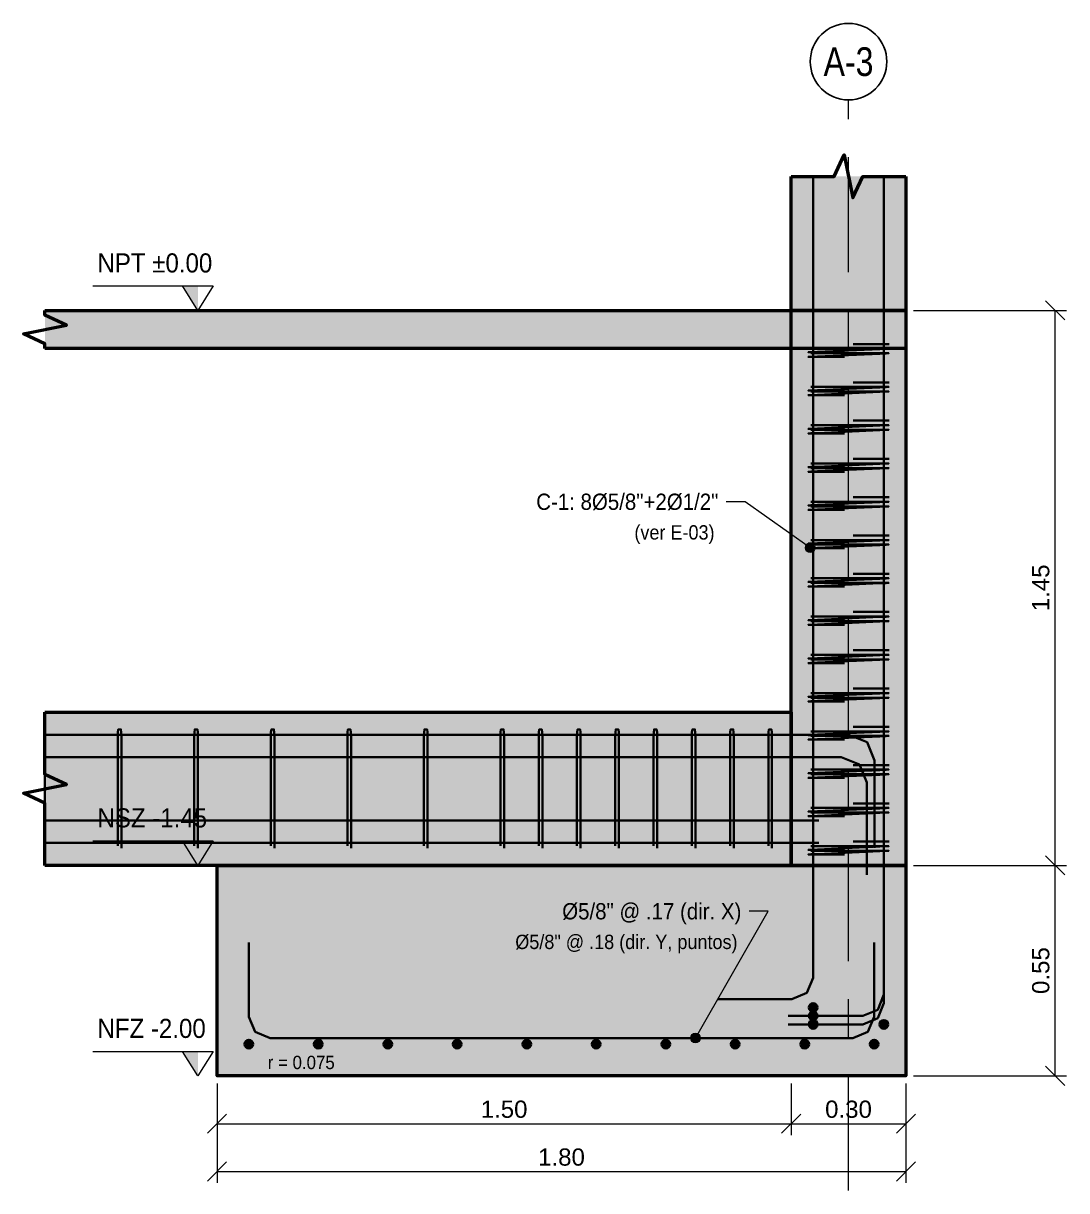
# Model space of a CAD drawing. Header units: metres. Extents: x -2 to 410, y -3 to 21.
# Drawn here: x 123.494 to 126.22, y 17.7 to 20.75 of the extents above; entities that cross this region are included whole.
import ezdxf
from ezdxf.enums import TextEntityAlignment as Align

# ---------------------------------------------------------------- set-up
doc = ezdxf.new("R2010")
doc.units = ezdxf.units.M
doc.linetypes.add('EJE25', pattern=[0.4375, 0.3, -0.05, 0.0375, -0.05])
for name, color, linetype, lineweight in [('E-ACERO', 1, 'Continuous', 35), ('E-ACERO-TXT', 7, 'Continuous', 18), ('E-CORTE', 7, 'Continuous', 50), ('E-CORTE-ACH', 254, 'Continuous', 0), ('E-COTA', 7, 'Continuous', 13), ('E-EJES', 1, 'Continuous', 18), ('E-EJES-ID', 7, 'Continuous', 25), ('E-NIVEL', 7, 'Continuous', 18)]:
    doc.layers.add(name, color=color, linetype=linetype, lineweight=lineweight)
doc.styles.add('ARIAL', font='arial.ttf')
doc.dimstyles.new('COTA25', dxfattribs={"dimtxt": 0.045, "dimasz": 0.03, "dimexe": 0.03, "dimexo": 0.02, "dimgap": 0.015, "dimtad": 1, "dimzin": 0, "dimdsep": 46, "dimtxsty": 'ARIAL', "dimtsz": 0.025, "dimcen": 2.5, "dimclrd": 7, "dimclre": 7, "dimclrt": 7, "dimazin": 3, "dimtfac": 1, "dimtmove": 2, "dimatfit": 3, "dimlwd": 13, "dimlwe": 13})

msp = doc.modelspace()

# ---------------------------------------------------------------- hatches: boundary and pattern name
at = {"layer": 'E-ACERO'}
h = msp.add_hatch(color=256, dxfattribs=at)
edge = h.paths.add_edge_path()
edge.add_arc((125.5575, 18.1785), 0.0113, 0, 360)
h = msp.add_hatch(color=256, dxfattribs=at)
edge = h.paths.add_edge_path()
edge.add_arc((125.5575, 18.1565), 0.0113, 0, 360)
h = msp.add_hatch(color=256, dxfattribs=at)
edge = h.paths.add_edge_path()
edge.add_arc((125.5575, 18.1345), 0.0113, 0, 360)
h = msp.add_hatch(color=256, dxfattribs=at)
edge = h.paths.add_edge_path()
edge.add_arc((125.7425, 18.1345), 0.0113, 0, 360)
h = msp.add_hatch(color=256, dxfattribs=at)
edge = h.paths.add_edge_path()
edge.add_arc((124.0829, 18.0829), 0.0113, 0, 360)
h = msp.add_hatch(color=256, dxfattribs=at)
edge = h.paths.add_edge_path()
edge.add_arc((124.2645, 18.0829), 0.0113, 0, 360)
h = msp.add_hatch(color=256, dxfattribs=at)
edge = h.paths.add_edge_path()
edge.add_arc((124.4461, 18.0829), 0.0113, 0, 360)
h = msp.add_hatch(color=256, dxfattribs=at)
edge = h.paths.add_edge_path()
edge.add_arc((124.6276, 18.0829), 0.0113, 0, 360)
h = msp.add_hatch(color=256, dxfattribs=at)
edge = h.paths.add_edge_path()
edge.add_arc((124.8092, 18.0829), 0.0113, 0, 360)
h = msp.add_hatch(color=256, dxfattribs=at)
edge = h.paths.add_edge_path()
edge.add_arc((124.9908, 18.0829), 0.0113, 0, 360)
h = msp.add_hatch(color=256, dxfattribs=at)
edge = h.paths.add_edge_path()
edge.add_arc((125.1724, 18.0829), 0.0113, 0, 360)
h = msp.add_hatch(color=256, dxfattribs=at)
edge = h.paths.add_edge_path()
edge.add_arc((125.3539, 18.0829), 0.0113, 0, 360)
h = msp.add_hatch(color=256, dxfattribs=at)
edge = h.paths.add_edge_path()
edge.add_arc((125.5355, 18.0829), 0.0113, 0, 360)
h = msp.add_hatch(color=256, dxfattribs=at)
edge = h.paths.add_edge_path()
edge.add_arc((125.7171, 18.0829), 0.0113, 0, 360)
at = {"layer": 'E-ACERO-TXT'}
h = msp.add_hatch(color=256, dxfattribs=at)
edge = h.paths.add_edge_path()
edge.add_arc((125.55, 19.38), 0.0125, 0, 360)
h = msp.add_hatch(color=256, dxfattribs=at)
edge = h.paths.add_edge_path()
edge.add_arc((125.25, 18.0988), 0.0125, 0, 360)
at = {"layer": 'E-CORTE-ACH'}
for points in [[(125.5, 20.35), (125.8, 20.35), (125.8, 20), (125.65, 20), (125.5, 20)], [(125.8, 19.9378), (125.8, 19.9), (123.775, 19.9), (123.55, 19.9), (123.55, 20), (123.775, 20), (125.8, 20)], [(125.5, 19.275), (125.5, 20), (125.5809, 20), (125.775, 20), (125.7875, 20), (125.8, 20), (125.8, 19.275), (125.8, 18.55), (125.7875, 18.55), (125.775, 18.55), (125.5809, 18.55), (125.5, 18.55)], [(123.55, 18.55), (123.55, 18.95), (123.85, 18.95), (125.5, 18.95), (125.5, 18.75), (125.5, 18.55), (123.85, 18.55)], [(124, 18.275), (124, 18.55), (124.9, 18.55), (125.8, 18.55), (125.8, 18.275), (125.8, 18), (124.9, 18), (124, 18)]]:
    msp.add_hatch(color=256, dxfattribs=at).paths.add_polyline_path(points)
at = {"layer": 'E-NIVEL'}
for points in [[(123.95, 20), (123.91, 20.064), (123.95, 20.064)], [(123.95, 18.55), (123.91, 18.614), (123.95, 18.614)], [(123.95, 18), (123.91, 18.064), (123.95, 18.064)]]:
    msp.add_hatch(color=7, dxfattribs=at).paths.add_polyline_path(points)

# ---------------------------------------------------------------- linework, layer by layer
at = {"layer": 'E-ACERO'}
for points in [[(125.3075, 18.2005), (125.5019, 18.2005), (125.5412, 18.2168), (125.5575, 18.2561), (125.5575, 20.35)], [(125.4925, 18.1345), (125.687, 18.1345), (125.7263, 18.1508), (125.7425, 18.1901), (125.7425, 20.35)], [(125.4925, 18.1565), (125.687, 18.1565), (125.7263, 18.1728), (125.7425, 18.2121), (125.7425, 20.35)], [(125.4925, 18.1345), (125.687, 18.1345), (125.7263, 18.1508), (125.7425, 18.1901), (125.7425, 20.35)], [(125.6104, 19.9), (125.7314, 19.9), (125.7483, 19.9), (125.7552, 19.9), (125.7483, 19.8997), (125.7314, 19.8989), (125.5686, 19.8916), (125.5517, 19.8908), (125.5448, 19.8905), (125.5595, 19.8905), (125.5854, 19.8905), (125.6393, 19.8905)], [(125.6104, 19.888), (125.7314, 19.888), (125.7483, 19.888), (125.7552, 19.888), (125.7483, 19.8877), (125.7314, 19.8869), (125.5686, 19.8796), (125.5517, 19.8788), (125.5448, 19.8785), (125.5595, 19.8785), (125.5854, 19.8785), (125.6393, 19.8785)], [(125.5565, 19.9), (125.5513, 19.9)], [(125.5565, 19.888), (125.5513, 19.888)], [(125.5733, 19.9), (125.5565, 19.9)], [(125.5733, 19.888), (125.5565, 19.888)], [(125.6104, 19.9), (125.5733, 19.9)], [(125.6104, 19.888), (125.5733, 19.888)], [(125.6768, 19.912), (125.6621, 19.912)], [(125.7028, 19.912), (125.6768, 19.912)], [(125.7566, 19.912), (125.7028, 19.912)], [(125.6104, 19.8), (125.7314, 19.8), (125.7483, 19.8), (125.7552, 19.8), (125.7483, 19.7997), (125.7314, 19.7989), (125.5686, 19.7916), (125.5517, 19.7908), (125.5448, 19.7905), (125.5595, 19.7905), (125.5854, 19.7905), (125.6393, 19.7905)], [(125.5565, 19.8), (125.5513, 19.8)], [(125.5733, 19.8), (125.5565, 19.8)], [(125.6104, 19.8), (125.5733, 19.8)], [(125.6768, 19.812), (125.6621, 19.812)], [(125.7028, 19.812), (125.6768, 19.812)], [(125.7566, 19.812), (125.7028, 19.812)], [(125.6104, 19.788), (125.7314, 19.788), (125.7483, 19.788), (125.7552, 19.788), (125.7483, 19.7877), (125.7314, 19.7869), (125.5686, 19.7796), (125.5517, 19.7788), (125.5448, 19.7785), (125.5595, 19.7785), (125.5854, 19.7785), (125.6393, 19.7785)], [(125.5565, 19.788), (125.5513, 19.788)], [(125.5733, 19.788), (125.5565, 19.788)], [(125.6104, 19.788), (125.5733, 19.788)], [(125.6768, 19.712), (125.6621, 19.712)], [(125.7028, 19.712), (125.6768, 19.712)], [(125.7566, 19.712), (125.7028, 19.712)], [(125.6104, 19.7), (125.7314, 19.7), (125.7483, 19.7), (125.7552, 19.7), (125.7483, 19.6997), (125.7314, 19.6989), (125.5686, 19.6916), (125.5517, 19.6908), (125.5448, 19.6905), (125.5595, 19.6905), (125.5854, 19.6905), (125.6393, 19.6905)], [(125.6104, 19.688), (125.7314, 19.688), (125.7483, 19.688), (125.7552, 19.688), (125.7483, 19.6877), (125.7314, 19.6869), (125.5686, 19.6796), (125.5517, 19.6788), (125.5448, 19.6785), (125.5595, 19.6785), (125.5854, 19.6785), (125.6393, 19.6785)], [(125.5565, 19.7), (125.5513, 19.7)], [(125.5565, 19.688), (125.5513, 19.688)], [(125.5733, 19.7), (125.5565, 19.7)], [(125.5733, 19.688), (125.5565, 19.688)], [(125.6104, 19.7), (125.5733, 19.7)], [(125.6104, 19.688), (125.5733, 19.688)], [(125.6768, 19.612), (125.6621, 19.612)], [(125.7028, 19.612), (125.6768, 19.612)], [(125.7566, 19.612), (125.7028, 19.612)], [(125.6104, 19.6), (125.7314, 19.6), (125.7483, 19.6), (125.7552, 19.6), (125.7483, 19.5997), (125.7314, 19.5989), (125.5686, 19.5916), (125.5517, 19.5908), (125.5448, 19.5905), (125.5595, 19.5905), (125.5854, 19.5905), (125.6393, 19.5905)], [(125.6104, 19.588), (125.7314, 19.588), (125.7483, 19.588), (125.7552, 19.588), (125.7483, 19.5877), (125.7314, 19.5869), (125.5686, 19.5796), (125.5517, 19.5788), (125.5448, 19.5785), (125.5595, 19.5785), (125.5854, 19.5785), (125.6393, 19.5785)], [(125.5565, 19.6), (125.5513, 19.6)], [(125.5565, 19.588), (125.5513, 19.588)], [(125.5733, 19.6), (125.5565, 19.6)], [(125.5733, 19.588), (125.5565, 19.588)], [(125.6104, 19.6), (125.5733, 19.6)], [(125.6104, 19.588), (125.5733, 19.588)], [(125.6104, 19.5), (125.7314, 19.5), (125.7483, 19.5), (125.7552, 19.5), (125.7483, 19.4997), (125.7314, 19.4989), (125.5686, 19.4916), (125.5517, 19.4908), (125.5448, 19.4905), (125.5595, 19.4905), (125.5854, 19.4905), (125.6393, 19.4905)], [(125.5565, 19.5), (125.5513, 19.5)], [(125.5733, 19.5), (125.5565, 19.5)], [(125.6104, 19.5), (125.5733, 19.5)], [(125.6768, 19.512), (125.6621, 19.512)], [(125.7028, 19.512), (125.6768, 19.512)], [(125.7566, 19.512), (125.7028, 19.512)], [(125.6104, 19.488), (125.7314, 19.488), (125.7483, 19.488), (125.7552, 19.488), (125.7483, 19.4877), (125.7314, 19.4869), (125.5686, 19.4796), (125.5517, 19.4788), (125.5448, 19.4785), (125.5595, 19.4785), (125.5854, 19.4785), (125.6393, 19.4785)], [(125.5565, 19.488), (125.5513, 19.488)], [(125.5733, 19.488), (125.5565, 19.488)], [(125.6104, 19.488), (125.5733, 19.488)], [(125.6104, 19.4), (125.7314, 19.4), (125.7483, 19.4), (125.7552, 19.4), (125.7483, 19.3997), (125.7314, 19.3989), (125.5686, 19.3916), (125.5517, 19.3908), (125.5448, 19.3905), (125.5595, 19.3905), (125.5854, 19.3905), (125.6393, 19.3905)], [(125.5565, 19.4), (125.5513, 19.4)], [(125.5733, 19.4), (125.5565, 19.4)], [(125.6104, 19.4), (125.5733, 19.4)], [(125.6768, 19.412), (125.6621, 19.412)], [(125.7028, 19.412), (125.6768, 19.412)], [(125.7566, 19.412), (125.7028, 19.412)], [(125.6104, 19.388), (125.7314, 19.388), (125.7483, 19.388), (125.7552, 19.388), (125.7483, 19.3877), (125.7314, 19.3869), (125.5686, 19.3796), (125.5517, 19.3788), (125.5448, 19.3785), (125.5595, 19.3785), (125.5854, 19.3785), (125.6393, 19.3785)], [(125.5565, 19.388), (125.5513, 19.388)], [(125.5733, 19.388), (125.5565, 19.388)], [(125.6104, 19.388), (125.5733, 19.388)], [(125.6768, 19.312), (125.6621, 19.312)], [(125.7028, 19.312), (125.6768, 19.312)], [(125.7566, 19.312), (125.7028, 19.312)], [(125.6104, 19.3), (125.7314, 19.3), (125.7483, 19.3), (125.7552, 19.3), (125.7483, 19.2997), (125.7314, 19.2989), (125.5686, 19.2916), (125.5517, 19.2908), (125.5448, 19.2905), (125.5595, 19.2905), (125.5854, 19.2905), (125.6393, 19.2905)], [(125.6104, 19.288), (125.7314, 19.288), (125.7483, 19.288), (125.7552, 19.288), (125.7483, 19.2877), (125.7314, 19.2869), (125.5686, 19.2796), (125.5517, 19.2788), (125.5448, 19.2785), (125.5595, 19.2785), (125.5854, 19.2785), (125.6393, 19.2785)], [(125.5565, 19.3), (125.5513, 19.3)], [(125.5565, 19.288), (125.5513, 19.288)], [(125.5733, 19.3), (125.5565, 19.3)], [(125.5733, 19.288), (125.5565, 19.288)], [(125.6104, 19.3), (125.5733, 19.3)], [(125.6104, 19.288), (125.5733, 19.288)], [(125.6104, 19.2), (125.7314, 19.2), (125.7483, 19.2), (125.7552, 19.2), (125.7483, 19.1997), (125.7314, 19.1989), (125.5686, 19.1916), (125.5517, 19.1908), (125.5448, 19.1905), (125.5595, 19.1905), (125.5854, 19.1905), (125.6393, 19.1905)], [(125.6104, 19.188), (125.7314, 19.188), (125.7483, 19.188), (125.7552, 19.188), (125.7483, 19.1877), (125.7314, 19.1869), (125.5686, 19.1796), (125.5517, 19.1788), (125.5448, 19.1785), (125.5595, 19.1785), (125.5854, 19.1785), (125.6393, 19.1785)], [(125.5565, 19.2), (125.5513, 19.2)], [(125.5565, 19.188), (125.5513, 19.188)], [(125.5733, 19.2), (125.5565, 19.2)], [(125.5733, 19.188), (125.5565, 19.188)], [(125.6104, 19.2), (125.5733, 19.2)], [(125.6104, 19.188), (125.5733, 19.188)], [(125.6768, 19.212), (125.6621, 19.212)], [(125.7028, 19.212), (125.6768, 19.212)], [(125.7566, 19.212), (125.7028, 19.212)], [(125.6104, 19.1), (125.7314, 19.1), (125.7483, 19.1), (125.7552, 19.1), (125.7483, 19.0997), (125.7314, 19.0989), (125.5686, 19.0916), (125.5517, 19.0908), (125.5448, 19.0905), (125.5595, 19.0905), (125.5854, 19.0905), (125.6393, 19.0905)], [(125.5565, 19.1), (125.5513, 19.1)], [(125.5733, 19.1), (125.5565, 19.1)], [(125.6104, 19.1), (125.5733, 19.1)], [(125.6768, 19.112), (125.6621, 19.112)], [(125.7028, 19.112), (125.6768, 19.112)], [(125.7566, 19.112), (125.7028, 19.112)], [(125.6104, 19.088), (125.7314, 19.088), (125.7483, 19.088), (125.7552, 19.088), (125.7483, 19.0877), (125.7314, 19.0869), (125.5686, 19.0796), (125.5517, 19.0788), (125.5448, 19.0785), (125.5595, 19.0785), (125.5854, 19.0785), (125.6393, 19.0785)], [(125.5565, 19.088), (125.5513, 19.088)], [(125.5733, 19.088), (125.5565, 19.088)], [(125.6104, 19.088), (125.5733, 19.088)], [(125.6768, 19.012), (125.6621, 19.012)], [(125.7028, 19.012), (125.6768, 19.012)], [(125.7566, 19.012), (125.7028, 19.012)], [(125.6104, 19), (125.7314, 19), (125.7483, 19), (125.7552, 19), (125.7483, 18.9997), (125.7314, 18.9989), (125.5686, 18.9916), (125.5517, 18.9908), (125.5448, 18.9905), (125.5595, 18.9905), (125.5854, 18.9905), (125.6393, 18.9905)], [(125.6104, 18.988), (125.7314, 18.988), (125.7483, 18.988), (125.7552, 18.988), (125.7483, 18.9877), (125.7314, 18.9869), (125.5686, 18.9796), (125.5517, 18.9788), (125.5448, 18.9785), (125.5595, 18.9785), (125.5854, 18.9785), (125.6393, 18.9785)], [(125.5565, 19), (125.5513, 19)], [(125.5565, 18.988), (125.5513, 18.988)], [(125.5733, 19), (125.5565, 19)], [(125.5733, 18.988), (125.5565, 18.988)], [(125.6104, 19), (125.5733, 19)], [(125.6104, 18.988), (125.5733, 18.988)], [(125.6768, 18.912), (125.6621, 18.912)], [(125.7028, 18.912), (125.6768, 18.912)], [(125.7566, 18.912), (125.7028, 18.912)], [(123.55, 18.8909), (125.6512, 18.8909), (125.6984, 18.8714), (125.7179, 18.8243), (125.7179, 18.596)], [(123.55, 18.6893), (123.55, 18.8814), (123.55, 18.8814)], [(123.75, 18.6893), (123.75, 18.8814), (123.7496, 18.8983), (123.7486, 18.9052), (123.7419, 18.9052), (123.7409, 18.8983), (123.7405, 18.8814), (123.7405, 18.6604)], [(123.95, 18.6893), (123.95, 18.8814), (123.9496, 18.8983), (123.9486, 18.9052), (123.9419, 18.9052), (123.9409, 18.8983), (123.9405, 18.8814), (123.9405, 18.6604)], [(124.15, 18.6893), (124.15, 18.8814), (124.1496, 18.8983), (124.1486, 18.9052), (124.1419, 18.9052), (124.1409, 18.8983), (124.1405, 18.8814), (124.1405, 18.6604)], [(124.35, 18.6893), (124.35, 18.8814), (124.3496, 18.8983), (124.3486, 18.9052), (124.3419, 18.9052), (124.3409, 18.8983), (124.3405, 18.8814), (124.3405, 18.6604)], [(124.55, 18.6893), (124.55, 18.8814), (124.5496, 18.8983), (124.5486, 18.9052), (124.5419, 18.9052), (124.5409, 18.8983), (124.5405, 18.8814), (124.5405, 18.6604)], [(124.75, 18.6893), (124.75, 18.8814), (124.7496, 18.8983), (124.7486, 18.9052), (124.7419, 18.9052), (124.7409, 18.8983), (124.7405, 18.8814), (124.7405, 18.6604)], [(124.85, 18.6893), (124.85, 18.8814), (124.8496, 18.8983), (124.8486, 18.9052), (124.8419, 18.9052), (124.8409, 18.8983), (124.8405, 18.8814), (124.8405, 18.6604)], [(124.95, 18.6893), (124.95, 18.8814), (124.9496, 18.8983), (124.9486, 18.9052), (124.9419, 18.9052), (124.9409, 18.8983), (124.9405, 18.8814), (124.9405, 18.6604)], [(125.05, 18.6893), (125.05, 18.8814), (125.0496, 18.8983), (125.0486, 18.9052), (125.0419, 18.9052), (125.0409, 18.8983), (125.0405, 18.8814), (125.0405, 18.6604)], [(125.15, 18.6893), (125.15, 18.8814), (125.1496, 18.8983), (125.1486, 18.9052), (125.1419, 18.9052), (125.1409, 18.8983), (125.1405, 18.8814), (125.1405, 18.6604)], [(125.25, 18.6893), (125.25, 18.8814), (125.2496, 18.8983), (125.2486, 18.9052), (125.2419, 18.9052), (125.2409, 18.8983), (125.2405, 18.8814), (125.2405, 18.6604)], [(125.35, 18.6893), (125.35, 18.8814), (125.3496, 18.8983), (125.3486, 18.9052), (125.3419, 18.9052), (125.3409, 18.8983), (125.3405, 18.8814), (125.3405, 18.6604)], [(125.45, 18.6893), (125.45, 18.8814), (125.4496, 18.8983), (125.4486, 18.9052), (125.4419, 18.9052), (125.4409, 18.8983), (125.4405, 18.8814), (125.4405, 18.6604)], [(125.6104, 18.9), (125.7314, 18.9), (125.7483, 18.9), (125.7552, 18.9), (125.7483, 18.8997), (125.7314, 18.8989), (125.5686, 18.8916), (125.5517, 18.8908), (125.5448, 18.8905), (125.5595, 18.8905), (125.5854, 18.8905), (125.6393, 18.8905)], [(125.6104, 18.888), (125.7314, 18.888), (125.7483, 18.888), (125.7552, 18.888), (125.7483, 18.8877), (125.7314, 18.8869), (125.5686, 18.8796), (125.5517, 18.8788), (125.5448, 18.8785), (125.5595, 18.8785), (125.5854, 18.8785), (125.6393, 18.8785)], [(125.5565, 18.9), (125.5513, 18.9)], [(125.5565, 18.888), (125.5513, 18.888)], [(125.5733, 18.9), (125.5565, 18.9)], [(125.5733, 18.888), (125.5565, 18.888)], [(125.6104, 18.9), (125.5733, 18.9)], [(125.6104, 18.888), (125.5733, 18.888)], [(123.55, 18.8329), (125.6312, 18.8329), (125.6784, 18.8134), (125.6979, 18.7663), (125.6979, 18.525)], [(125.6104, 18.8), (125.7314, 18.8), (125.7483, 18.8), (125.7552, 18.8), (125.7483, 18.7997), (125.7314, 18.7989), (125.5686, 18.7916), (125.5517, 18.7908), (125.5448, 18.7905), (125.5595, 18.7905), (125.5854, 18.7905), (125.6393, 18.7905)], [(125.5565, 18.8), (125.5513, 18.8)], [(125.5733, 18.8), (125.5565, 18.8)], [(125.6104, 18.8), (125.5733, 18.8)], [(125.6768, 18.812), (125.6621, 18.812)], [(125.7028, 18.812), (125.6768, 18.812)], [(125.7566, 18.812), (125.7028, 18.812)], [(125.6104, 18.788), (125.7314, 18.788), (125.7483, 18.788), (125.7552, 18.788), (125.7483, 18.7877), (125.7314, 18.7869), (125.5686, 18.7796), (125.5517, 18.7788), (125.5448, 18.7785), (125.5595, 18.7785), (125.5854, 18.7785), (125.6393, 18.7785)], [(125.5565, 18.788), (125.5513, 18.788)], [(125.5733, 18.788), (125.5565, 18.788)], [(125.6104, 18.788), (125.5733, 18.788)], [(125.6104, 18.7), (125.7314, 18.7), (125.7483, 18.7), (125.7552, 18.7), (125.7483, 18.6997), (125.7314, 18.6989), (125.5686, 18.6916), (125.5517, 18.6908), (125.5448, 18.6905), (125.5595, 18.6905), (125.5854, 18.6905), (125.6393, 18.6905)], [(125.5565, 18.7), (125.5513, 18.7)], [(125.5733, 18.7), (125.5565, 18.7)], [(125.6104, 18.7), (125.5733, 18.7)], [(125.6768, 18.712), (125.6621, 18.712)], [(125.7028, 18.712), (125.6768, 18.712)], [(125.7566, 18.712), (125.7028, 18.712)], [(123.55, 18.6893), (123.55, 18.6354)], [(123.55, 18.667), (125.5728, 18.667)], [(123.75, 18.6893), (123.75, 18.6354)], [(123.95, 18.6893), (123.95, 18.6354)], [(124.15, 18.6893), (124.15, 18.6354)], [(124.35, 18.6893), (124.35, 18.6354)], [(124.55, 18.6893), (124.55, 18.6354)], [(124.75, 18.6893), (124.75, 18.6354)], [(124.85, 18.6893), (124.85, 18.6354)], [(124.95, 18.6893), (124.95, 18.6354)], [(125.05, 18.6893), (125.05, 18.6354)], [(125.15, 18.6893), (125.15, 18.6354)], [(125.25, 18.6893), (125.25, 18.6354)], [(125.35, 18.6893), (125.35, 18.6354)], [(125.45, 18.6893), (125.45, 18.6354)], [(125.6104, 18.688), (125.7314, 18.688), (125.7483, 18.688), (125.7552, 18.688), (125.7483, 18.6877), (125.7314, 18.6869), (125.5686, 18.6796), (125.5517, 18.6788), (125.5448, 18.6785), (125.5595, 18.6785), (125.5854, 18.6785), (125.6393, 18.6785)], [(125.5565, 18.688), (125.5513, 18.688)], [(125.5733, 18.688), (125.5565, 18.688)], [(125.6104, 18.688), (125.5733, 18.688)], [(123.7405, 18.6604), (123.7405, 18.6233)], [(123.9405, 18.6604), (123.9405, 18.6233)], [(124.1405, 18.6604), (124.1405, 18.6233)], [(124.3405, 18.6604), (124.3405, 18.6233)], [(124.5405, 18.6604), (124.5405, 18.6233)], [(124.7405, 18.6604), (124.7405, 18.6233)], [(124.8405, 18.6604), (124.8405, 18.6233)], [(124.9405, 18.6604), (124.9405, 18.6233)], [(125.0405, 18.6604), (125.0405, 18.6233)], [(125.1405, 18.6604), (125.1405, 18.6233)], [(125.2405, 18.6604), (125.2405, 18.6233)], [(125.3405, 18.6604), (125.3405, 18.6233)], [(125.4405, 18.6604), (125.4405, 18.6233)], [(123.55, 18.6354), (123.55, 18.6186)], [(123.55, 18.6186), (123.55, 18.6095)], [(123.55, 18.6095), (123.55, 18.6017)], [(123.55, 18.609), (125.5728, 18.609)], [(123.7405, 18.6233), (123.7405, 18.6065)], [(123.7405, 18.6065), (123.7405, 18.6013)], [(123.75, 18.6354), (123.75, 18.6186)], [(123.75, 18.6186), (123.75, 18.6095)], [(123.75, 18.6095), (123.75, 18.6017)], [(123.9405, 18.6233), (123.9405, 18.6065)], [(123.9405, 18.6065), (123.9405, 18.6013)], [(123.95, 18.6354), (123.95, 18.6186)], [(123.95, 18.6186), (123.95, 18.6095)], [(123.95, 18.6095), (123.95, 18.6017)], [(124.1405, 18.6233), (124.1405, 18.6065)], [(124.1405, 18.6065), (124.1405, 18.6013)], [(124.15, 18.6354), (124.15, 18.6186)], [(124.15, 18.6186), (124.15, 18.6095)], [(124.15, 18.6095), (124.15, 18.6017)], [(124.3405, 18.6233), (124.3405, 18.6065)], [(124.3405, 18.6065), (124.3405, 18.6013)], [(124.35, 18.6354), (124.35, 18.6186)], [(124.35, 18.6186), (124.35, 18.6095)], [(124.35, 18.6095), (124.35, 18.6017)], [(124.5405, 18.6233), (124.5405, 18.6065)], [(124.5405, 18.6065), (124.5405, 18.6013)], [(124.55, 18.6354), (124.55, 18.6186)], [(124.55, 18.6186), (124.55, 18.6095)], [(124.55, 18.6095), (124.55, 18.6017)], [(124.7405, 18.6233), (124.7405, 18.6065)], [(124.7405, 18.6065), (124.7405, 18.6013)], [(124.75, 18.6354), (124.75, 18.6186)], [(124.75, 18.6186), (124.75, 18.6095)], [(124.75, 18.6095), (124.75, 18.6017)], [(124.8405, 18.6233), (124.8405, 18.6065)], [(124.8405, 18.6065), (124.8405, 18.6013)], [(124.85, 18.6354), (124.85, 18.6186)], [(124.85, 18.6186), (124.85, 18.6095)], [(124.85, 18.6095), (124.85, 18.6017)], [(124.9405, 18.6233), (124.9405, 18.6065)], [(124.9405, 18.6065), (124.9405, 18.6013)], [(124.95, 18.6354), (124.95, 18.6186)], [(124.95, 18.6186), (124.95, 18.6095)], [(124.95, 18.6095), (124.95, 18.6017)], [(125.0405, 18.6233), (125.0405, 18.6065)], [(125.0405, 18.6065), (125.0405, 18.6013)], [(125.05, 18.6354), (125.05, 18.6186)], [(125.05, 18.6186), (125.05, 18.6095)], [(125.05, 18.6095), (125.05, 18.6017)], [(125.1405, 18.6233), (125.1405, 18.6065)], [(125.1405, 18.6065), (125.1405, 18.6013)], [(125.15, 18.6354), (125.15, 18.6186)], [(125.15, 18.6186), (125.15, 18.6095)], [(125.15, 18.6095), (125.15, 18.6017)], [(125.2405, 18.6233), (125.2405, 18.6065)], [(125.2405, 18.6065), (125.2405, 18.6013)], [(125.25, 18.6354), (125.25, 18.6186)], [(125.25, 18.6186), (125.25, 18.6095)], [(125.25, 18.6095), (125.25, 18.6017)], [(125.3405, 18.6233), (125.3405, 18.6065)], [(125.3405, 18.6065), (125.3405, 18.6013)], [(125.35, 18.6354), (125.35, 18.6186)], [(125.35, 18.6186), (125.35, 18.6095)], [(125.35, 18.6095), (125.35, 18.6017)], [(125.4405, 18.6233), (125.4405, 18.6065)], [(125.4405, 18.6065), (125.4405, 18.6013)], [(125.45, 18.6354), (125.45, 18.6186)], [(125.45, 18.6186), (125.45, 18.6095)], [(125.45, 18.6095), (125.45, 18.6017)], [(125.6768, 18.612), (125.6621, 18.612)], [(125.7028, 18.612), (125.6768, 18.612)], [(125.7566, 18.612), (125.7028, 18.612)], [(123.55, 18.6017), (123.55, 18.5948)], [(123.75, 18.6017), (123.75, 18.5948)], [(123.95, 18.6017), (123.95, 18.5948)], [(124.15, 18.6017), (124.15, 18.5948)], [(124.35, 18.6017), (124.35, 18.5948)], [(124.55, 18.6017), (124.55, 18.5948)], [(124.75, 18.6017), (124.75, 18.5948)], [(124.85, 18.6017), (124.85, 18.5948)], [(124.95, 18.6017), (124.95, 18.5948)], [(125.05, 18.6017), (125.05, 18.5948)], [(125.15, 18.6017), (125.15, 18.5948)], [(125.25, 18.6017), (125.25, 18.5948)], [(125.35, 18.6017), (125.35, 18.5948)], [(125.45, 18.6017), (125.45, 18.5948)], [(125.6104, 18.6), (125.7314, 18.6), (125.7483, 18.6), (125.7552, 18.6), (125.7483, 18.5997), (125.7314, 18.5989), (125.5686, 18.5916), (125.5517, 18.5908), (125.5448, 18.5905), (125.5595, 18.5905), (125.5854, 18.5905), (125.6393, 18.5905)], [(125.6104, 18.588), (125.7314, 18.588), (125.7483, 18.588), (125.7552, 18.588), (125.7483, 18.5877), (125.7314, 18.5869), (125.5686, 18.5796), (125.5517, 18.5788), (125.5448, 18.5785), (125.5595, 18.5785), (125.5854, 18.5785), (125.6393, 18.5785)], [(125.5565, 18.6), (125.5513, 18.6)], [(125.5565, 18.588), (125.5513, 18.588)], [(125.5733, 18.6), (125.5565, 18.6)], [(125.5733, 18.588), (125.5565, 18.588)], [(125.6104, 18.6), (125.5733, 18.6)], [(125.6104, 18.588), (125.5733, 18.588)], [(124.0829, 18.3488), (124.0829, 18.1544), (124.0992, 18.1151), (124.1385, 18.0988), (125.6615, 18.0988), (125.7008, 18.1151), (125.7171, 18.1544), (125.7171, 18.3488)], [(124.0829, 18.3488), (124.0829, 18.1544), (124.0992, 18.1151), (124.1385, 18.0988), (125.6615, 18.0988), (125.7008, 18.1151), (125.7171, 18.1544), (125.7171, 18.3488)], [(124.0829, 18.3488), (124.0829, 18.1544), (124.0992, 18.1151), (124.1385, 18.0988), (125.6615, 18.0988), (125.7008, 18.1151), (125.7171, 18.1544), (125.7171, 18.3488)], [(124.0829, 18.3488), (124.0829, 18.1544), (124.0992, 18.1151), (124.1385, 18.0988), (125.6615, 18.0988), (125.7008, 18.1151), (125.7171, 18.1544), (125.7171, 18.3488)]]:
    msp.add_lwpolyline(points, dxfattribs=at)
for centre in [(125.5575, 18.1785), (125.5575, 18.1565), (125.5575, 18.1345), (125.7425, 18.1345), (124.0829, 18.0829), (124.2645, 18.0829), (124.4461, 18.0829), (124.6276, 18.0829), (124.8092, 18.0829), (124.9908, 18.0829), (125.1724, 18.0829), (125.3539, 18.0829), (125.5355, 18.0829), (125.7171, 18.0829)]:
    msp.add_circle(centre, 0.0113, dxfattribs=at)
at = {"layer": 'E-ACERO-TXT'}
for points in [[(125.55, 19.38), (125.38, 19.5), (125.33, 19.5)], [(125.25, 18.0988), (125.44, 18.43), (125.39, 18.43)]]:
    msp.add_lwpolyline(points, dxfattribs=at)
for centre in [(125.55, 19.38), (125.25, 18.0988)]:
    msp.add_circle(centre, 0.0125, dxfattribs=at)
at = {"layer": 'E-CORTE'}
for points in [[(125.5, 20.35), (125.6125, 20.35), (125.6388, 20.4062), (125.6612, 20.2937), (125.6875, 20.3499), (125.8, 20.3499)], [(125.8, 20.3499), (125.8, 20), (125.65, 20), (125.5, 20), (125.5, 20.3499)], [(123.5501, 19.9), (123.5501, 19.9125), (123.4938, 19.9387), (123.6063, 19.9612), (123.5501, 19.9875), (123.5501, 20)], [(123.5501, 20), (123.775, 20), (125.8, 20), (125.8, 19.9378)], [(125.5, 19.275), (125.5, 20), (125.5809, 20), (125.775, 20), (125.7875, 20), (125.8, 20), (125.8, 19.275), (125.8, 18.55), (125.7875, 18.55), (125.775, 18.55), (125.5809, 18.55), (125.5, 18.55), (125.5, 19.275)], [(125.8, 19.9378), (125.8, 19.9), (123.775, 19.9), (123.5501, 19.9)], [(123.55, 18.55), (123.55, 18.7125), (123.4938, 18.7388), (123.6063, 18.7612), (123.5501, 18.7875), (123.5501, 18.95)], [(123.5501, 18.95), (123.85, 18.95), (125.5, 18.95), (125.5, 18.75), (125.5, 18.55), (123.85, 18.55), (123.5501, 18.55)], [(124, 18.275), (124, 18.55), (124.9, 18.55), (125.8, 18.55), (125.8, 18.275), (125.8, 18), (124.9, 18), (124, 18), (124, 18.275)]]:
    msp.add_lwpolyline(points, dxfattribs=at)
at = {"layer": 'E-EJES', "linetype": 'EJE25'}
msp.add_line((125.65, 17.7), (125.65, 20.55), dxfattribs=at)
at = {"layer": 'E-EJES-ID'}
msp.add_circle((125.65, 20.65), 0.1, dxfattribs=at)
at = {"layer": 'E-NIVEL'}
for p, q in [((123.675, 20.064), (123.99, 20.064)), ((123.675, 18.614), (123.99, 18.614)), ((123.675, 18.064), (123.99, 18.064))]:
    msp.add_line(p, q, dxfattribs=at)
for points in [[(123.95, 20), (123.91, 20.064), (123.99, 20.064)], [(123.95, 18.55), (123.91, 18.614), (123.99, 18.614)], [(123.95, 18), (123.91, 18.064), (123.99, 18.064)]]:
    msp.add_lwpolyline(points, close=True, dxfattribs=at)

# ---------------------------------------------------------------- texts
at = {"layer": 'E-ACERO-TXT', "style": 'ARIAL', "width": 0.9}
for s, height, p in [('C-1: 8Ø5/8"+2Ø1/2"', 0.0425, (125.31, 19.5)), ('(ver E-03)', 0.0375, (125.3, 19.42)), ('Ø5/8" @ .17 (dir. X)', 0.0425, (125.37, 18.43)), ('Ø5/8" @ .18 (dir. Y, puntos)', 0.0375, (125.36, 18.35))]:
    msp.add_text(s, height=height, dxfattribs=at).set_placement(p, align=Align.MIDDLE_RIGHT)
msp.add_text('r = 0.075', height=0.035, dxfattribs=at).set_placement((124.22, 18.035), align=Align.MIDDLE_CENTER)
at = {"layer": 'E-EJES-ID', "style": 'ARIAL', "width": 0.8}
msp.add_text('A-3', height=0.075, dxfattribs=at).set_placement((125.65, 20.65), align=Align.MIDDLE_CENTER)
at = {"layer": 'E-NIVEL', "style": 'ARIAL', "width": 0.9}
for s, p in [('NPT ±0.00', (123.6875, 20.084)), ('NSZ -1.45', (123.6875, 18.634)), ('NFZ -2.00', (123.6875, 18.084))]:
    msp.add_text(s, height=0.05, dxfattribs=at).set_placement(p, align=Align.BOTTOM_LEFT)

# ---------------------------------------------------------------- dimensions: what is measured, and where the dimension line sits
at = {"layer": 'E-COTA'}
for base, p1, p2 in [((126.19, 18.55), (125.8, 18.55), (125.8, 20)), ((126.19, 18), (125.8, 18), (125.8, 18.55))]:
    msp.add_linear_dim(base=base, p1=p1, p2=p2, angle=90, dimstyle='COTA25', override={"dimdec": 2}, dxfattribs=at).render()
for base, p1, p2 in [((124, 17.875), (124, 18), (125.5, 18)), ((124, 17.75), (124, 18), (125.8, 18)), ((125.5, 17.875), (125.5, 18), (125.8, 18))]:
    msp.add_linear_dim(base=base, p1=p1, p2=p2, dimstyle='COTA25', override={"dimdec": 2}, dxfattribs=at).render()

doc.saveas('drawing.dxf')
